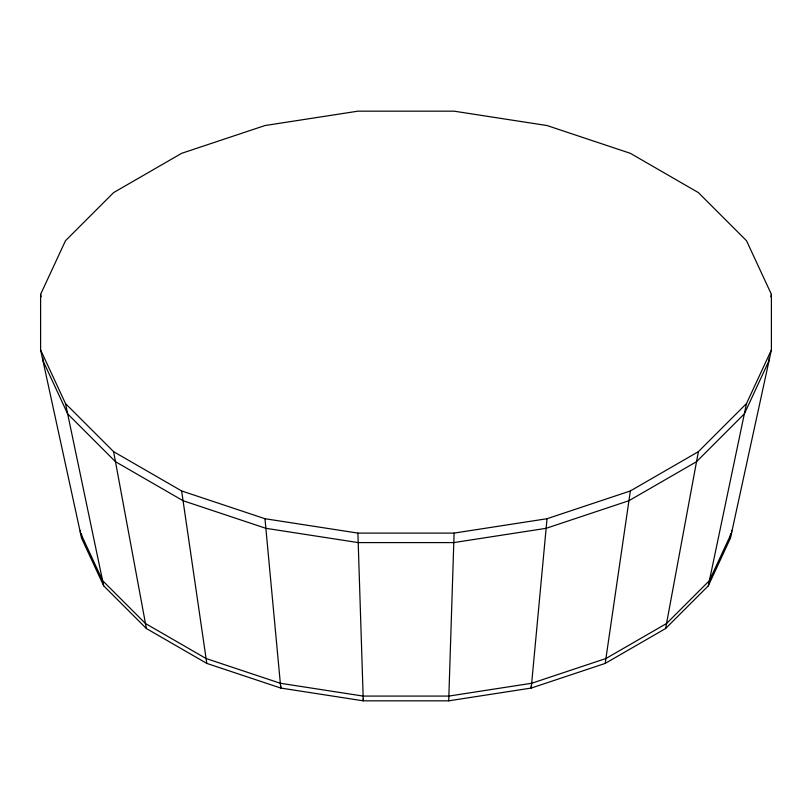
<?xml version="1.0" encoding="UTF-8"?>
<svg xmlns="http://www.w3.org/2000/svg" width="812" height="812" viewBox="0 0 812 812"><rect width="100%" height="100%" fill="white"/><g stroke="black" fill="none" stroke-linecap="round" stroke-linejoin="round"><path stroke-width="1.22" d="M448.711 700.827L454.101 533.098L547.034 518.716L630.366 490.945L698.391 451.665L746.502 403.564L771.4 349.911L771.4 294.36L746.502 240.707L698.391 192.606L630.366 153.326L547.034 125.545L454.101 111.173L357.899 111.173L264.966 125.545L181.634 153.326L113.609 192.606L65.498 240.707L40.6 294.36L40.6 349.911L81.576 538.183L103.682 585.817L146.393 628.529L206.796 663.404L280.779 688.058L363.289 700.827L448.711 700.827L531.221 688.058L605.204 663.404L665.607 628.529L708.318 585.817L730.424 538.183L771.4 349.911M547.034 518.716L531.221 688.058L531.221 685.896M605.204 663.404L630.366 490.945M665.607 628.529L698.391 451.665M708.318 585.817L746.502 403.564M770.882 296.806L771.4 294.36M40.6 349.911L65.498 403.564L113.609 451.665L181.634 490.945L264.966 518.716L357.899 533.098L454.101 533.098M40.6 294.36L41.118 296.806M65.498 403.564L103.682 585.817M113.609 451.665L146.393 628.529M181.634 490.945L206.796 663.404M264.966 518.716L280.779 688.058L280.779 685.896M357.899 533.098L363.289 700.827L363.289 698.655M769.076 358.062L769.076 360.569L744.34 413.876L696.534 461.683L628.935 500.71L546.141 528.308L453.796 542.589L358.204 542.589L265.859 528.308L183.065 500.71L115.466 461.683L67.66 413.876L42.924 360.569L42.924 358.062M731.582 530.378L731.582 532.855L709.394 580.661L666.53 623.525L605.914 658.522L531.667 683.268L448.863 696.077L363.137 696.077L280.333 683.268L206.086 658.522L145.47 623.525L102.606 580.661L80.418 532.855L80.418 530.378M730.424 533.849L730.424 538.183M81.576 533.849L81.576 538.183"/></g></svg>
